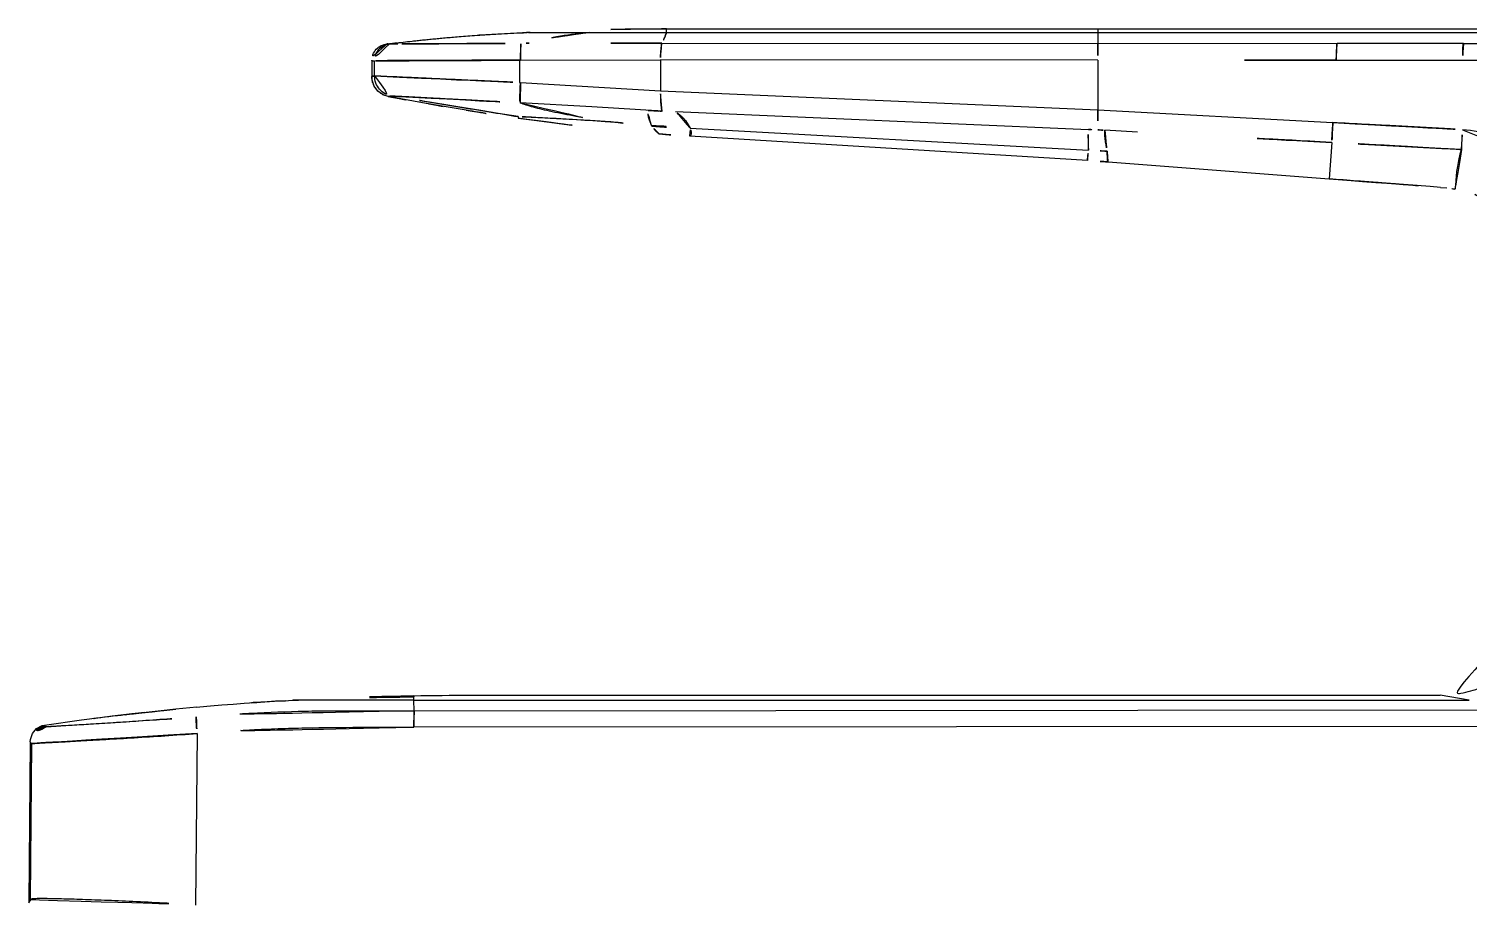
# Model space of a CAD drawing. Extents: x 16296660632 to 16296672714, y -37409619871 to -37409617455.
# Drawn here: x 16296671949.4 to 16296672034.2, y -37409617780.4 to -37409617728.9 of the extents above; entities that cross this region are included whole.
import ezdxf

# ---------------------------------------------------------------- set-up
doc = ezdxf.new("R2010")
doc.units = 0
doc.header["$LTSCALE"] = 10
doc.header["$MEASUREMENT"] = 0
doc.layers.get('0').update_dxf_attribs({"linetype": 'CONTINUOUS'})

msp = doc.modelspace()

# ---------------------------------------------------------------- linework, layer by layer
at = {"color": 7, "linetype": 'Continuous'}
for p, q in [((16296671970.91296, -37409617729.710953), (16296671970.98348, -37409617729.702423)), ((16296671971.049471, -37409617729.69455), (16296671970.913731, -37409617729.710831)), ((16296671970.92046, -37409617729.709923), (16296671970.98348, -37409617729.702423)), ((16296671970.98348, -37409617729.702423), (16296671971.128481, -37409617729.685028)), ((16296671971.300739, -37409617729.664627), (16296671971.420219, -37409617729.650642)), ((16296671971.420219, -37409617729.650642), (16296671971.54315, -37409617729.636414)), ((16296671971.54315, -37409617729.636414), (16296671971.670679, -37409617729.621803)), ((16296671971.670679, -37409617729.621803), (16296671971.80418, -37409617729.606667)), ((16296671971.80418, -37409617729.606667), (16296671971.94474, -37409617729.59095)), ((16296671971.94474, -37409617729.59095), (16296671972.017481, -37409617729.582893)), ((16296671972.017509, -37409617729.582893), (16296671972.0917, -37409617729.57473)), ((16296671975.084299, -37409617729.293259), (16296671975.21353, -37409617729.283272)), ((16296671975.213539, -37409617729.283272), (16296671975.346319, -37409617729.273193)), ((16296671977.74485, -37409617729.126511), (16296671977.931231, -37409617729.118088)), ((16296671978.41605, -37409617729.098381), (16296671978.50865, -37409617729.094971)), ((16296671978.47702, -37409617729.096138), (16296671978.69902, -37409617729.088173)), ((16296671978.71855, -37409617729.086678), (16296671978.67737, -37409617729.088921)), ((16296671978.847811, -37409617729.08252), (16296671978.69902, -37409617729.088173)), ((16296671978.71859, -37409617729.087463), (16296671978.7183, -37409617729.087471)), ((16296671978.79505, -37409617729.082542), (16296671978.71855, -37409617729.086678)), ((16296671978.8955, -37409617729.082497), (16296671978.71974, -37409617729.088028)), ((16296671978.847679, -37409617729.079727), (16296671978.79505, -37409617729.082542)), ((16296671978.79505, -37409617729.082542), (16296671978.81922, -37409617729.082527)), ((16296671978.81922, -37409617729.082527), (16296671978.84783, -37409617729.08252)), ((16296671978.895321, -37409617729.077187), (16296671978.847679, -37409617729.079727)), ((16296671978.847969, -37409617729.08252), (16296671978.89389, -37409617729.082497)), ((16296671978.8955, -37409617729.082497), (16296671982.397579, -37409617729.082481)), ((16296671982.397579, -37409617729.082481), (16296672059.88308, -37409617729.082527)), ((16296671986.624821, -37409617728.864243), (16296671986.83153, -37409617728.86396)), ((16296671986.77766, -37409617728.864014), (16296671986.624821, -37409617728.864243)), ((16296671986.83007, -37409617728.86396), (16296671986.77766, -37409617728.864014)), ((16296671986.778999, -37409617728.864014), (16296671986.903931, -37409617728.86393)), ((16296671986.88368, -37409617728.863937), (16296671986.83007, -37409617728.86396)), ((16296671986.930861, -37409617728.86393), (16296671986.88368, -37409617728.863937)), ((16296671986.934879, -37409617728.86393), (16296671986.930861, -37409617728.86393)), ((16296671986.93486, -37409617729.082481), (16296671986.934879, -37409617728.86393)), ((16296671986.934879, -37409617728.863922), (16296672059.879999, -37409617728.86393)), ((16296672012.341631, -37409617729.08252), (16296672012.34164, -37409617729.721046)), ((16296672012.34164, -37409617728.86393), (16296672012.34164, -37409617729.082527)), ((16296671970.45109, -37409617729.762489), (16296671970.52318, -37409617729.756126)), ((16296671970.4785, -37409617729.759491), (16296671970.45153, -37409617729.762444)), ((16296671970.45154, -37409617729.762444), (16296671970.4785, -37409617729.759491)), ((16296671970.525379, -37409617729.754387), (16296671970.4785, -37409617729.759491)), ((16296671970.52318, -37409617729.756126), (16296671970.582581, -37409617729.75135)), ((16296671970.525379, -37409617729.754379), (16296671970.61327, -37409617729.744781)), ((16296671970.61327, -37409617729.744781), (16296671970.687731, -37409617729.736549)), ((16296671970.687731, -37409617729.736549), (16296671970.74485, -37409617729.730141)), ((16296671970.74485, -37409617729.730141), (16296671970.806511, -37409617729.723129)), ((16296671970.806511, -37409617729.723129), (16296671970.86904, -37409617729.715927)), ((16296671970.86904, -37409617729.715927), (16296671970.92046, -37409617729.709923)), ((16296671986.650961, -37409617729.723083), (16296672012.34157, -37409617729.710808)), ((16296672012.34164, -37409617729.71994), (16296672026.43659, -37409617729.725456)), ((16296672033.883789, -37409617729.72831), (16296672026.436609, -37409617729.725082)), ((16296672033.88378, -37409617729.728233), (16296672059.88765, -37409617729.737038)), ((16296671969.560419, -37409617730.756508), (16296671969.728849, -37409617730.743103)), ((16296671969.560419, -37409617730.756508), (16296671969.560419, -37409617731.674583)), ((16296671969.728849, -37409617731.645363), (16296671969.728849, -37409617730.743103)), ((16296671978.264441, -37409617730.707603), (16296671978.32394, -37409617730.70697)), ((16296671978.264441, -37409617730.707603), (16296671978.264441, -37409617732.032112)), ((16296671978.32394, -37409617730.70697), (16296671986.57044, -37409617730.69899)), ((16296671986.57136, -37409617730.69899), (16296671986.57135, -37409617732.518547)), ((16296672012.341631, -37409617730.706978), (16296671986.57136, -37409617730.69899)), ((16296672012.341631, -37409617730.706978), (16296672012.341619, -37409617733.645798)), ((16296672026.390369, -37409617730.712563), (16296672033.83696, -37409617730.716011)), ((16296672033.83696, -37409617730.717056), (16296672059.879169, -37409617730.727417)), ((16296671969.578779, -37409617731.883331), (16296671969.560471, -37409617731.684486)), ((16296671969.70046, -37409617732.23674), (16296671969.578779, -37409617731.883331)), ((16296671969.92519, -37409617732.536034), (16296671969.70046, -37409617732.23674)), ((16296671978.264441, -37409617732.032112), (16296671978.32391, -37409617732.035683)), ((16296671978.32391, -37409617732.035683), (16296671986.572269, -37409617732.518593)), ((16296671970.230209, -37409617732.751106), (16296671969.92519, -37409617732.536034)), ((16296671970.532181, -37409617732.852707), (16296671970.230209, -37409617732.751106)), ((16296671970.532261, -37409617732.85273), (16296671970.53215, -37409617732.852676)), ((16296671970.53215, -37409617732.852676), (16296671970.733891, -37409617732.891617)), ((16296671972.76388, -37409617733.267609), (16296671970.532261, -37409617732.85273)), ((16296671986.57135, -37409617732.518547), (16296672012.341619, -37409617733.645798)), ((16296671975.12307, -37409617733.668297), (16296671972.76388, -37409617733.267609)), ((16296671978.308969, -37409617733.227608), (16296671978.30772, -37409617733.224487)), ((16296671982.52359, -37409617733.471451), (16296671978.30895, -37409617733.227913)), ((16296671986.666639, -37409617733.71022), (16296671982.52359, -37409617733.471451)), ((16296671987.458759, -37409617733.74456), (16296672011.791889, -37409617734.800262)), ((16296672012.34164, -37409617733.645798), (16296672026.19743, -37409617734.395027)), ((16296671978.194401, -37409617734.042236), (16296671978.182011, -37409617734.130402)), ((16296671986.068411, -37409617734.608383), (16296671986.046329, -37409617734.567131)), ((16296671988.324249, -37409617734.72699), (16296672011.78994, -37409617736.010483)), ((16296672011.741819, -37409617736.629066), (16296671988.29567, -37409617735.193237)), ((16296672014.679159, -37409617734.949203), (16296672012.746161, -37409617734.844933)), ((16296672026.131229, -37409617735.56517), (16296672025.966591, -37409617737.711121)), ((16296672012.94083, -37409617736.711769), (16296672025.966591, -37409617737.711082)), ((16296672025.966591, -37409617737.711121), (16296672028.0555, -37409617737.872543)), ((16296672032.53966, -37409617738.214828), (16296672032.89562, -37409617738.246613)), ((16296671964.30127, -37409617768.481079), (16296671964.64992, -37409617768.462799)), ((16296671964.64983, -37409617768.462799), (16296671964.89946, -37409617768.449364)), ((16296671964.89938, -37409617768.449364), (16296671965.164761, -37409617768.4347)), ((16296671965.235479, -37409617768.430763), (16296671965.16477, -37409617768.4347)), ((16296671965.16477, -37409617768.4347), (16296671965.235689, -37409617768.434837)), ((16296671965.235689, -37409617768.434837), (16296671965.16493, -37409617768.43811)), ((16296671972.04867, -37409617768.434837), (16296671965.235689, -37409617768.434837)), ((16296671972.04414, -37409617768.180412), (16296671972.045259, -37409617768.244034)), ((16296671972.04867, -37409617768.434853), (16296671972.045231, -37409617768.244034)), ((16296671972.063749, -37409617769.060623), (16296671972.04867, -37409617768.434837)), ((16296671998.68569, -37409617768.151016), (16296672000.22484, -37409617768.15097)), ((16296672000.22484, -37409617768.15097), (16296672016.069031, -37409617768.151077)), ((16296672000.22484, -37409617768.15097), (16296672016.069031, -37409617768.151077)), ((16296672016.069031, -37409617768.151077), (16296672027.59481, -37409617768.151016)), ((16296672027.59481, -37409617768.151016), (16296672032.50687, -37409617768.151016)), ((16296672034.213779, -37409617768.434891), (16296672032.506821, -37409617768.151016)), ((16296671956.19219, -37409617769.161598), (16296671956.670389, -37409617769.110786)), ((16296671956.67004, -37409617769.110832), (16296671957.31675, -37409617769.042358)), ((16296671957.31657, -37409617769.042381), (16296671958.02339, -37409617768.968964)), ((16296671959.263161, -37409617768.848091), (16296671958.02342, -37409617768.968964)), ((16296671972.063919, -37409617769.063477), (16296672036.01605, -37409617769.018784)), ((16296671950.14193, -37409617769.943604), (16296671950.28709, -37409617769.910339)), ((16296671950.297819, -37409617769.938927), (16296671950.28709, -37409617769.910339)), ((16296671950.33568, -37409617770.001999), (16296671950.31214, -37409617769.995361)), ((16296671959.268021, -37409617770.407066), (16296671959.180941, -37409617780.52433)), ((16296672035.994381, -37409617769.994019), (16296671972.0413, -37409617770.038879)), ((16296671949.4373, -37409617770.893417), (16296671949.354349, -37409617780.396698)), ((16296671949.41396, -37409617780.291237), (16296671949.495211, -37409617770.980461)), ((16296671949.447969, -37409617770.918747), (16296671949.437321, -37409617770.890266)), ((16296671949.459379, -37409617780.190086), (16296671949.53853, -37409617770.993958)), ((16296671949.49522, -37409617770.980461), (16296671949.478729, -37409617770.972618)), ((16296671949.53853, -37409617770.993958), (16296671949.495211, -37409617770.980461)), ((16296671949.354349, -37409617780.396729), (16296671949.38084, -37409617780.3508)), ((16296671949.38084, -37409617780.3508), (16296671949.41395, -37409617780.291321))]:
    msp.add_line(p, q, dxfattribs=at)
for points in [[(16296671971.128481, -37409617729.685028), (16296671971.184891, -37409617729.678307), (16296671971.300739, -37409617729.664627)], [(16296671972.091681, -37409617729.57473), (16296671972.16717, -37409617729.566483), (16296671972.243811, -37409617729.558167), (16296671972.321501, -37409617729.549797), (16296671972.400221, -37409617729.541389), (16296671972.479931, -37409617729.532928), (16296671972.560619, -37409617729.524437), (16296671972.642281, -37409617729.515907), (16296671972.724899, -37409617729.507347), (16296671972.808439, -37409617729.498772), (16296671972.892891, -37409617729.490173), (16296671972.978239, -37409617729.481552), (16296671973.06447, -37409617729.472923), (16296671973.15155, -37409617729.464279), (16296671973.239479, -37409617729.455643), (16296671973.32823, -37409617729.446999), (16296671973.417789, -37409617729.438362), (16296671973.508129, -37409617729.429741), (16296671973.59926, -37409617729.42112), (16296671973.69133, -37409617729.412514), (16296671973.784599, -37409617729.403877), (16296671973.879299, -37409617729.395203), (16296671973.975691, -37409617729.386467), (16296671974.074011, -37409617729.37767), (16296671974.1745, -37409617729.368767), (16296671974.27742, -37409617729.359787), (16296671974.38302, -37409617729.350677), (16296671974.49151, -37409617729.341454), (16296671974.60313, -37409617729.332077), (16296671974.718081, -37409617729.322571), (16296671974.836571, -37409617729.312927)], [(16296671974.83658, -37409617729.312927), (16296671974.95866, -37409617729.303146), (16296671975.08432, -37409617729.293259)], [(16296671975.34631, -37409617729.273193), (16296671975.482651, -37409617729.263062), (16296671975.62253, -37409617729.252876)], [(16296671975.62254, -37409617729.252876), (16296671975.765909, -37409617729.242668), (16296671975.912729, -37409617729.232452)], [(16296671975.91271, -37409617729.23246), (16296671976.06291, -37409617729.222267), (16296671976.216431, -37409617729.21212), (16296671976.37327, -37409617729.202026), (16296671976.53368, -37409617729.192017), (16296671976.69758, -37409617729.182098), (16296671976.864811, -37409617729.172318), (16296671977.035179, -37409617729.162689), (16296671977.208469, -37409617729.153267), (16296671977.384489, -37409617729.144089), (16296671977.563181, -37409617729.135162), (16296671977.744829, -37409617729.126511)], [(16296671977.931219, -37409617729.118088), (16296671978.11384, -37409617729.110291), (16296671978.28093, -37409617729.103554), (16296671978.41604, -37409617729.098381)], [(16296672032.53966, -37409617738.214828), (16296672031.92404, -37409617738.167099), (16296672030.09174, -37409617738.029411), (16296672028.0555, -37409617737.872543)], [(16296671959.263161, -37409617768.848091), (16296671959.426479, -37409617768.833069), (16296671960.059971, -37409617768.776711), (16296671960.727779, -37409617768.720673), (16296671961.400471, -37409617768.667793), (16296671962.048441, -37409617768.620277), (16296671962.669889, -37409617768.577873), (16296671963.256639, -37409617768.540657), (16296671963.80447, -37409617768.508362), (16296671964.30127, -37409617768.481079)], [(16296671950.28709, -37409617769.910339), (16296671952.45129, -37409617769.603996), (16296671954.465191, -37409617769.353851), (16296671956.19219, -37409617769.161598)], [(16296671949.437321, -37409617770.890266), (16296671949.446819, -37409617770.761223), (16296671949.56741, -37409617770.405731), (16296671949.81045, -37409617770.119843), (16296671950.14193, -37409617769.943604)]]:
    msp.add_lwpolyline(points, dxfattribs=at)
for centre, radius, start, end in [((16296671980.90431, -37409617794.80069), 65.748965, 91.9040554, 98.37606849), ((16296671986.935551, -37409617880.531883), 151.66796, 90.11736981, 93.03882978), ((16296671982.67514, -37409617827.202408), 98.198465, 96.87896633, 97.07318224), ((16296671978.861309, -37409617803.904579), 74.187036, 90.01693887, 90.38861338), ((16296671984.833799, -37409621539.082809), 3809.369982, 89.972679245, 90.090158423), ((16296671970.546021, -37409617730.756554), 0.985598, 177.78581381, 179.99737721), ((16296671970.76885, -37409617731.67318), 1.208436, 180.53593184, 195.10594153), ((16296671970.755989, -37409617731.676567), 1.195135, 195.11002457, 203.44096959), ((16296671970.764811, -37409617731.672081), 1.20502, 203.46959765, 214.4178219), ((16296671970.758829, -37409617731.675941), 1.197902, 214.42733952, 222.48582975), ((16296671970.76412, -37409617731.670433), 1.205521, 222.50903059, 233.83880102), ((16296671970.75695, -37409617731.67981), 1.19372, 233.85103841, 241.47398413), ((16296671970.76375, -37409617731.665627), 1.209422, 241.51192416, 258.96020044), ((16296671999.01895, -37409617585.837837), 149.749327, 259.11243393, 259.96577353), ((16296671999.022289, -37409617585.818916), 149.768541, 259.96577353, 260.81777005), ((16296671999.020041, -37409617585.832176), 149.755092, 260.81777005, 262.0015275), ((16296671989.815941, -37409617646.78936), 86.987142, 267.38044692, 268.44722752), ((16296671999.02368, -37409617585.799583), 149.787881, 262.00185216, 265.20169014), ((16296672015.93235, -37409617384.864906), 350.97695, 264.66858828, 265.11525531), ((16296671990.90798, -37409617659.322243), 75.401774, 266.30278829, 268.02071234), ((16296671991.191059, -37409617658.68856), 76.092452, 266.14027344, 267.84082233), ((16296671986.133369, -37409617735.632736), 2.370725, 22.46116062, 23.72099436), ((16296671993.185789, -37409617655.340439), 80.002406, 265.20201684, 266.49562466), ((16296672007.04587, -37409617814.245529), 78.378758, 85.71997897, 86.52989981), ((16296672006.97403, -37409617814.48436), 78.001144, 85.61215722, 86.49551559), ((16296672032.135321, -37409617745.110764), 6.906125, 79.65676877, 83.67946754), ((16296672032.126329, -37409617745.192734), 6.988386, 63.42468554, 79.70923864), ((16296671971.12973, -37409617896.984337), 128.684544, 92.96552744, 95.29100414), ((16296671971.12322, -37409617896.868469), 128.568496, 92.6562046, 92.95347718), ((16296671975.32688, -37409617950.177109), 182.026296, 91.03332455, 93.17806003), ((16296671974.0009, -37409617959.633209), 191.399175, 90.58544007, 92.62481318), ((16296671971.09506, -37409617896.662804), 128.361152, 95.84484408, 99.31586274), ((16296671950.44796, -37409617770.92765), 1.000029, 98.63352222, 179.49029699), ((16296671950.478729, -37409617770.981438), 1.000043, 99.3536275, 179.49466911), ((16296671950.495239, -37409617770.98925), 1.000062, 99.4162933, 179.49641757), ((16296671950.53862, -37409617771.002693), 1.000052, 99.51934641, 179.49947738)]:
    msp.add_arc(centre, radius, start, end, dxfattribs=at)
for points, knots in [([(16296671982.397591, -37409617729.082481), (16296671981.82235, -37409617729.111977), (16296671980.62089, -37409617729.259689), (16296671979.44536, -37409617729.54248), (16296671978.839319, -37409617729.717552)], [0, 0, 0, 0, 0.477286474, 1, 1, 1, 1]), ([(16296671986.935169, -37409617729.082451), (16296671986.93519, -37409617729.093399), (16296671986.93038, -37409617729.120102), (16296671986.908689, -37409617729.190933), (16296671986.856741, -37409617729.31192), (16296671986.76709, -37409617729.495689), (16296671986.69356, -37409617729.634811), (16296671986.65127, -37409617729.713257)], [0, 0, 0, 0, 0.047314487, 0.11604863, 0.320264379, 0.614834529, 1, 1, 1, 1]), ([(16296671970.45104, -37409617729.762497), (16296671970.338169, -37409617729.774918), (16296671970.10705, -37409617729.841347), (16296671969.813339, -37409617730.058113), (16296671969.6161, -37409617730.366829), (16296671969.56559, -37409617730.60379), (16296671969.561159, -37409617730.718468)], [0, 0, 0, 0, 0.240631715, 0.498236862, 0.75679849, 1, 1, 1, 1]), ([(16296671970.606649, -37409617729.750557), (16296671970.491529, -37409617729.764702), (16296671970.25647, -37409617729.836487), (16296671969.96217, -37409617730.064903), (16296671969.771441, -37409617730.384949), (16296671969.728861, -37409617730.627068), (16296671969.728849, -37409617730.743103)], [0, 0, 0, 0, 0.241567989, 0.499931128, 0.758336205, 1, 1, 1, 1]), ([(16296671970.58329, -37409617729.751266), (16296671970.586821, -37409617729.750954), (16296671970.591709, -37409617729.750473), (16296671970.596609, -37409617729.750313), (16296671970.59798, -37409617729.750298)], [0, 0, 0, 0, 0.722108963, 1, 1, 1, 1]), ([(16296671970.606649, -37409617729.750557), (16296671970.62845, -37409617729.752403), (16296671970.698021, -37409617729.752228), (16296671970.84029, -37409617729.753906), (16296671971.058479, -37409617729.753479), (16296671971.229019, -37409617729.753258), (16296671971.326691, -37409617729.753036)], [0, 0, 0, 0, 0.091153504, 0.289408466, 0.593089923, 1, 1, 1, 1]), ([(16296671971.32666, -37409617729.753052), (16296671972.27281, -37409617729.751007), (16296671973.88446, -37409617729.746262), (16296671975.856701, -37409617729.73671), (16296671977.25437, -37409617729.728287), (16296671977.986521, -37409617729.721931), (16296671978.35808, -37409617729.719254)], [0, 0, 0, 0, 0.403677146, 0.687613135, 0.841470184, 1, 1, 1, 1]), ([(16296671978.32395, -37409617730.707031), (16296671978.32292, -37409617730.595177), (16296671978.32279, -37409617730.378571), (16296671978.327339, -37409617730.119263), (16296671978.33497, -37409617729.9384), (16296671978.34115, -37409617729.838821), (16296671978.3484, -37409617729.768806), (16296671978.354019, -37409617729.732117), (16296671978.35808, -37409617729.719254)], [0, 0, 0, 0, 0.339174673, 0.656780077, 0.78623467, 0.888123119, 0.959065293, 1, 1, 1, 1]), ([(16296671986.60384, -37409617730.015343), (16296671986.604321, -37409617730.064659), (16296671986.60368, -37409617730.141327), (16296671986.59479, -37409617730.246277), (16296671986.58354, -37409617730.331284), (16296671986.57279, -37409617730.419746), (16296671986.56546, -37409617730.542778), (16296671986.567659, -37409617730.636238), (16296671986.570141, -37409617730.698914)], [0, 0, 0, 0, 0.215903459, 0.335285879, 0.460842, 0.591270895, 0.725397841, 1, 1, 1, 1]), ([(16296671986.60384, -37409617730.015343), (16296671986.606951, -37409617729.979973), (16296671986.61323, -37409617729.916039), (16296671986.62405, -37409617729.831093), (16296671986.635571, -37409617729.768883), (16296671986.644831, -37409617729.735023), (16296671986.650961, -37409617729.723083)], [0, 0, 0, 0, 0.358914862, 0.649365483, 0.864242202, 1, 1, 1, 1]), ([(16296672012.34164, -37409617729.71994), (16296672012.342279, -37409617729.758179), (16296672012.341009, -37409617729.870934), (16296672012.341829, -37409617730.085136), (16296672012.341721, -37409617730.376984), (16296672012.34128, -37409617730.594299), (16296672012.34096, -37409617730.710136)], [0, 0, 0, 0, 0.115860486, 0.341570802, 0.649037978, 1, 1, 1, 1]), ([(16296672026.390329, -37409617730.710091), (16296672026.39044, -37409617730.596184), (16296672026.392281, -37409617730.429916), (16296672026.39809, -37409617730.216278), (16296672026.403589, -37409617730.075249), (16296672026.410231, -37409617729.952812), (16296672026.417419, -37409617729.852737), (16296672026.425659, -37409617729.779381), (16296672026.431709, -37409617729.739403), (16296672026.43656, -37409617729.725143)], [0, 0, 0, 0, 0.346224484, 0.505261802, 0.649571505, 0.775151778, 0.878015427, 0.954218778, 1, 1, 1, 1]), ([(16296672033.88378, -37409617729.728233), (16296672033.87891, -37409617729.741669), (16296672033.87248, -37409617729.7798), (16296672033.864, -37409617729.850693), (16296672033.856541, -37409617729.949051), (16296672033.84977, -37409617730.071442), (16296672033.844271, -37409617730.214203), (16296672033.83865, -37409617730.431648), (16296672033.837009, -37409617730.601067), (16296672033.83696, -37409617730.717056)], [0, 0, 0, 0, 0.04326459, 0.11611952, 0.21657372, 0.341564945, 0.48720464, 0.648935966, 1, 1, 1, 1]), ([(16296671978.264441, -37409617730.707603), (16296671977.71229, -37409617730.712891), (16296671976.63224, -37409617730.720703), (16296671975.06719, -37409617730.72995), (16296671973.62854, -37409617730.736504), (16296671972.36631, -37409617730.741051), (16296671971.44508, -37409617730.743767), (16296671970.82855, -37409617730.745216), (16296671970.46641, -37409617730.746109), (16296671970.17592, -37409617730.746407), (16296671969.95936, -37409617730.746819), (16296671969.81867, -37409617730.74482), (16296671969.750111, -37409617730.745148), (16296671969.728849, -37409617730.743103)], [0, 0, 0, 0, 0.194070478, 0.379606087, 0.550066687, 0.699709837, 0.823236974, 0.873846462, 0.916398468, 0.950513533, 0.975950447, 0.992492278, 1, 1, 1, 1]), ([(16296671969.560419, -37409617731.674583), (16296671969.560419, -37409617731.675484), (16296671969.563789, -37409617731.673409), (16296671969.566561, -37409617731.67347), (16296671969.57399, -37409617731.671654), (16296671969.585751, -37409617731.669884), (16296671969.60433, -37409617731.666618), (16296671969.627979, -37409617731.662773), (16296671969.65704, -37409617731.657593), (16296671969.690849, -37409617731.650307), (16296671969.71558, -37409617731.644814), (16296671969.728849, -37409617731.645363)], [0, 0, 0, 0, 0.015696513, 0.035396041, 0.062844457, 0.141013383, 0.250272, 0.390702443, 0.562757257, 0.76713868, 1, 1, 1, 1]), ([(16296671969.728849, -37409617731.645332), (16296671969.967421, -37409617731.65712), (16296671970.47168, -37409617731.679024), (16296671971.32741, -37409617731.718491), (16296671972.370279, -37409617731.765663), (16296671973.632339, -37409617731.822983), (16296671974.802349, -37409617731.875977), (16296671975.81448, -37409617731.921753), (16296671976.615761, -37409617731.95787), (16296671977.29612, -37409617731.987473), (16296671977.8477, -37409617732.012154), (16296671978.12537, -37409617732.024368), (16296671978.264441, -37409617732.032097)], [0, 0, 0, 0, 0.083867797, 0.177215642, 0.300774063, 0.450404184, 0.620793161, 0.711993251, 0.806136785, 0.902416747, 0.951096223, 1, 1, 1, 1]), ([(16296671969.728849, -37409617731.645332), (16296671969.728939, -37409617731.786263), (16296671969.779711, -37409617732.070671), (16296671969.999029, -37409617732.442146), (16296671970.33251, -37409617732.715813), (16296671970.605801, -37409617732.809517), (16296671970.74507, -37409617732.831169)], [0, 0, 0, 0, 0.249999759, 0.499998475, 0.74998566, 1, 1, 1, 1]), ([(16296671978.32386, -37409617732.035843), (16296671978.31584, -37409617732.172119), (16296671978.305559, -37409617732.375153), (16296671978.296329, -37409617732.639137), (16296671978.292179, -37409617732.81823), (16296671978.29141, -37409617732.970367), (16296671978.2931, -37409617733.088737), (16296671978.29833, -37409617733.16938), (16296671978.3029, -37409617733.210907), (16296671978.307711, -37409617733.224487)], [0, 0, 0, 0, 0.344093677, 0.512352112, 0.665823091, 0.795512665, 0.895968735, 0.963705953, 1, 1, 1, 1]), ([(16296671970.745081, -37409617732.831177), (16296671970.72941, -37409617732.830093), (16296671970.698879, -37409617732.834877), (16296671970.656521, -37409617732.839943), (16296671970.619659, -37409617732.843941), (16296671970.58976, -37409617732.846817), (16296671970.56637, -37409617732.8489), (16296671970.549299, -37409617732.85099), (16296671970.53863, -37409617732.85141), (16296671970.53359, -37409617732.852959), (16296671970.532181, -37409617732.852707)], [0, 0, 0, 0, 0.220191617, 0.42829248, 0.599741294, 0.739564006, 0.849234221, 0.929236026, 0.97987631, 1, 1, 1, 1]), ([(16296671970.74507, -37409617732.831169), (16296671970.768829, -37409617732.833366), (16296671970.836849, -37409617732.837402), (16296671970.9685, -37409617732.844849), (16296671971.1604, -37409617732.854233), (16296671971.542509, -37409617732.872887), (16296671972.174219, -37409617732.906113), (16296671973.098181, -37409617732.955612), (16296671974.21644, -37409617733.013161), (16296671975.4886, -37409617733.080254), (16296671976.87011, -37409617733.154388), (16296671977.82337, -37409617733.20002), (16296671978.308969, -37409617733.227608)], [0, 0, 0, 0, 0.009449564, 0.026981347, 0.052232844, 0.085545881, 0.178505757, 0.302782003, 0.452029717, 0.622008469, 0.807355776, 1, 1, 1, 1]), ([(16296671978.19441, -37409617734.042236), (16296671977.623131, -37409617733.948799), (16296671976.45277, -37409617733.75103), (16296671974.645639, -37409617733.458717), (16296671972.735609, -37409617733.137154), (16296671971.421921, -37409617732.93721), (16296671970.74505, -37409617732.831169)], [0, 0, 0, 0, 0.230098133, 0.471808638, 0.727665015, 1, 1, 1, 1]), ([(16296671986.666639, -37409617733.71022), (16296671986.653111, -37409617733.696327), (16296671986.631981, -37409617733.650124), (16296671986.61409, -37409617733.563118), (16296671986.60272, -37409617733.443687), (16296671986.58765, -37409617733.296379), (16296671986.574141, -37409617733.124336), (16296671986.57316, -37409617732.933037), (16296671986.574499, -37409617732.729027), (16296671986.57292, -37409617732.589363), (16296671986.572281, -37409617732.518417)], [0, 0, 0, 0, 0.048319924, 0.122122643, 0.222098911, 0.346606941, 0.491487469, 0.651867385, 0.823217263, 1, 1, 1, 1]), ([(16296671978.308981, -37409617733.227608), (16296671978.4226, -37409617733.277184), (16296671978.679159, -37409617733.371986), (16296671979.10865, -37409617733.500107), (16296671979.617729, -37409617733.629333), (16296671980.45323, -37409617733.816383), (16296671981.695419, -37409617734.054749), (16296671982.744301, -37409617734.231522), (16296671983.32049, -37409617734.323471)], [0, 0, 0, 0, 0.072378625, 0.159461076, 0.261617097, 0.378979082, 0.659321958, 1, 1, 1, 1]), ([(16296671986.045851, -37409617734.567093), (16296671986.01689, -37409617734.507957), (16296671985.977579, -37409617734.413673), (16296671985.92564, -37409617734.283257), (16296671985.883961, -37409617734.176849), (16296671985.848459, -37409617734.063438), (16296671985.821079, -37409617733.898804), (16296671985.82906, -37409617733.77092), (16296671985.840349, -37409617733.685608)], [0, 0, 0, 0, 0.214698467, 0.332671981, 0.457829967, 0.587279859, 0.719406112, 1, 1, 1, 1]), ([(16296671985.840349, -37409617733.685608), (16296671985.911619, -37409617733.688873), (16296671986.01845, -37409617733.693642), (16296671986.160761, -37409617733.699661), (16296671986.26712, -37409617733.703934), (16296671986.37302, -37409617733.707893), (16296671986.46088, -37409617733.710693), (16296671986.53043, -37409617733.712677), (16296671986.581751, -37409617733.713387), (16296671986.62694, -37409617733.714409), (16296671986.655519, -37409617733.713051), (16296671986.666639, -37409617733.710152)], [0, 0, 0, 0, 0.258800072, 0.387891643, 0.516665382, 0.644945378, 0.772322501, 0.835487179, 0.897395606, 0.958311797, 1, 1, 1, 1]), ([(16296671988.303801, -37409617734.679031), (16296671988.27479, -37409617734.614761), (16296671988.224319, -37409617734.513496), (16296671988.134501, -37409617734.380493), (16296671988.04668, -37409617734.267197), (16296671987.939779, -37409617734.143639), (16296671987.80402, -37409617734.01754), (16296671987.675501, -37409617733.907997), (16296671987.56057, -37409617733.81263), (16296671987.494789, -37409617733.767036), (16296671987.458759, -37409617733.74456)], [0, 0, 0, 0, 0.165843997, 0.265119455, 0.376988474, 0.502894409, 0.648851339, 0.812168395, 0.90012553, 1, 1, 1, 1]), ([(16296672012.341631, -37409617733.645813), (16296672012.34182, -37409617733.781883), (16296672012.341539, -37409617734.174873), (16296672012.34115, -37409617734.567863), (16296672012.341869, -37409617734.824768)], [0, 0, 0, 0, 0.346243017, 1, 1, 1, 1]), ([(16296671983.32049, -37409617734.323471), (16296671982.676941, -37409617734.278053), (16296671981.53314, -37409617734.203362), (16296671980.032789, -37409617734.119141), (16296671979.053431, -37409617734.068916), (16296671978.48868, -37409617734.047234), (16296671978.280029, -37409617734.042236), (16296671978.194401, -37409617734.042236)], [0, 0, 0, 0, 0.376974486, 0.669753356, 0.87806756, 0.949966187, 1, 1, 1, 1]), ([(16296671986.49412, -37409617735.062492), (16296671986.49235, -37409617735.062347), (16296671986.48773, -37409617735.059532), (16296671986.479389, -37409617735.053833), (16296671986.46719, -37409617735.044243), (16296671986.44278, -37409617735.024521), (16296671986.40217, -37409617734.991287), (16296671986.34392, -37409617734.941566), (16296671986.277639, -37409617734.878014), (16296671986.181431, -37409617734.768021), (16296671986.11463, -37409617734.674301), (16296671986.068649, -37409617734.608398)], [0, 0, 0, 0, 0.008480255, 0.024732126, 0.049254649, 0.08237096, 0.175346005, 0.300531689, 0.449394229, 0.614924309, 1, 1, 1, 1]), ([(16296671988.29567, -37409617735.193237), (16296671988.30249, -37409617735.193657), (16296671988.318899, -37409617735.187973), (16296671988.334789, -37409617735.162422), (16296671988.35453, -37409617735.127609), (16296671988.3762, -37409617735.078239), (16296671988.388691, -37409617735.011368), (16296671988.379181, -37409617734.928848), (16296671988.354309, -37409617734.833252), (16296671988.3344, -37409617734.764297), (16296671988.324249, -37409617734.72699)], [0, 0, 0, 0, 0.04065364, 0.093699014, 0.173713954, 0.280935163, 0.412166473, 0.573166467, 0.770040746, 1, 1, 1, 1]), ([(16296672026.19743, -37409617734.394997), (16296672026.18549, -37409617734.528313), (16296672026.16551, -37409617734.77964), (16296672026.144279, -37409617735.120216), (16296672026.134001, -37409617735.376877), (16296672026.129681, -37409617735.515602), (16296672026.131229, -37409617735.565193)], [0, 0, 0, 0, 0.342515894, 0.645152613, 0.873057809, 1, 1, 1, 1]), ([(16296672026.19743, -37409617734.395073), (16296672026.834129, -37409617734.42923), (16296672027.789181, -37409617734.480476), (16296672029.062571, -37409617734.548737), (16296672030.01763, -37409617734.599907), (16296672030.97266, -37409617734.651077), (16296672031.76852, -37409617734.693863), (16296672032.405291, -37409617734.728012), (16296672032.88295, -37409617734.753883), (16296672033.360229, -37409617734.778358), (16296672033.67815, -37409617734.798477), (16296672033.83646, -37409617734.813248)], [0, 0, 0, 0, 0.25002661, 0.375040534, 0.500055005, 0.625067728, 0.750076112, 0.812585517, 0.875120385, 0.937652215, 1, 1, 1, 1]), ([(16296672011.78994, -37409617736.010483), (16296672011.78371, -37409617735.929428), (16296672011.77438, -37409617735.753899), (16296672011.76338, -37409617735.470863), (16296672011.76268, -37409617735.148079), (16296672011.77916, -37409617734.92025), (16296672011.791889, -37409617734.80027)], [0, 0, 0, 0, 0.201256051, 0.435115023, 0.701273958, 1, 1, 1, 1]), ([(16296672012.341869, -37409617734.824768), (16296672012.443069, -37409617734.830368), (16296672012.57777, -37409617734.83831), (16296672012.712601, -37409617734.843727), (16296672012.746161, -37409617734.844933)], [0, 0, 0, 0, 0.751132506, 1, 1, 1, 1]), ([(16296672012.74608, -37409617734.846733), (16296672012.748791, -37409617734.969902), (16296672012.755421, -37409617735.149986), (16296672012.77718, -37409617735.383003), (16296672012.80603, -37409617735.589844), (16296672012.847031, -37409617735.822617), (16296672012.87788, -37409617736.00251), (16296672012.89447, -37409617736.085312)], [0, 0, 0, 0, 0.295849833, 0.432453766, 0.56179299, 0.797217138, 1, 1, 1, 1]), ([(16296672033.77306, -37409617735.978912), (16296672033.627741, -37409617735.966049), (16296672033.32296, -37409617735.948051), (16296672032.85774, -37409617735.924026), (16296672032.37822, -37409617735.898277), (16296672031.73772, -37409617735.864113), (16296672030.937201, -37409617735.82135), (16296672029.976151, -37409617735.770149), (16296672029.01474, -37409617735.718941), (16296672027.733061, -37409617735.650627), (16296672026.771919, -37409617735.59935), (16296672026.131229, -37409617735.56517)], [0, 0, 0, 0, 0.057188269, 0.119653229, 0.182620688, 0.245430336, 0.371085313, 0.496870676, 0.622697395, 0.748491003, 1, 1, 1, 1]), ([(16296672033.77277, -37409617735.978889), (16296672033.76996, -37409617735.958946), (16296672033.76757, -37409617735.908157), (16296672033.76733, -37409617735.817238), (16296672033.77087, -37409617735.697723), (16296672033.78083, -37409617735.491707), (16296672033.801861, -37409617735.193916), (16296672033.823999, -37409617734.945122), (16296672033.836941, -37409617734.813293)], [0, 0, 0, 0, 0.05169535, 0.130249375, 0.233571215, 0.358640581, 0.659861308, 1, 1, 1, 1]), ([(16296672033.83651, -37409617734.812698), (16296672034.442471, -37409617734.871689), (16296672035.64732, -37409617735.089119), (16296672037.3734, -37409617735.711594), (16296672038.97419, -37409617736.608727), (16296672039.92852, -37409617737.37648), (16296672040.36969, -37409617737.796471)], [0, 0, 0, 0, 0.249944469, 0.49991575, 0.749933892, 1, 1, 1, 1]), ([(16296672011.741819, -37409617736.629066), (16296672011.737749, -37409617736.628822), (16296672011.732189, -37409617736.611191), (16296672011.73143, -37409617736.584557), (16296672011.7318, -37409617736.533989), (16296672011.736589, -37409617736.467056), (16296672011.74452, -37409617736.379799), (16296672011.761539, -37409617736.225563), (16296672011.77774, -37409617736.100288), (16296672011.78994, -37409617736.010468)], [0, 0, 0, 0, 0.019628472, 0.066917922, 0.144695821, 0.253434205, 0.393287081, 0.564318827, 1, 1, 1, 1]), ([(16296672012.89447, -37409617736.085312), (16296672012.895691, -37409617736.134102), (16296672012.898251, -37409617736.225197), (16296672012.902809, -37409617736.35218), (16296672012.90766, -37409617736.459557), (16296672012.912849, -37409617736.547943), (16296672012.9182, -37409617736.615784), (16296672012.92454, -37409617736.666924), (16296672012.93004, -37409617736.693947), (16296672012.93655, -37409617736.711502), (16296672012.94083, -37409617736.711769)], [0, 0, 0, 0, 0.23204069, 0.433327474, 0.603840828, 0.743591903, 0.85265812, 0.931200932, 0.979609715, 1, 1, 1, 1]), ([(16296672033.77257, -37409617735.978844), (16296672033.72014, -37409617736.154701), (16296672033.633909, -37409617736.486572), (16296672033.544741, -37409617736.956299), (16296672033.49036, -37409617737.358971), (16296672033.460369, -37409617737.692871), (16296672033.443319, -37409617737.955399), (16296672033.43181, -37409617738.128693), (16296672033.41622, -37409617738.229172), (16296672033.406099, -37409617738.272003), (16296672033.396219, -37409617738.296539), (16296672033.389151, -37409617738.309753), (16296672033.38007, -37409617738.317383), (16296672033.37476, -37409617738.316757)], [0, 0, 0, 0, 0.230918839, 0.431012712, 0.601291039, 0.741996681, 0.852733111, 0.93240761, 0.960367866, 0.980530787, 0.987788985, 0.993277756, 1, 1, 1, 1]), ([(16296672025.98073, -37409617737.712196), (16296672026.5273, -37409617737.75415), (16296672027.62038, -37409617737.838837), (16296672029.260019, -37409617737.965767), (16296672030.89971, -37409617738.092003), (16296672031.993259, -37409617738.170677), (16296672032.53966, -37409617738.214828)], [0, 0, 0, 0, 0.249999861, 0.499999716, 0.749999769, 1, 1, 1, 1]), ([(16296672038.992729, -37409617762.084328), (16296672038.965611, -37409617762.490173), (16296672038.834539, -37409617763.298843), (16296672038.415199, -37409617764.452164), (16296672037.78738, -37409617765.507111), (16296672036.97365, -37409617766.426102), (16296672036.00242, -37409617767.176712), (16296672034.90793, -37409617767.73275), (16296672033.72921, -37409617768.074219), (16296672032.913589, -37409617768.151047), (16296672032.506849, -37409617768.151016)], [0, 0, 0, 0, 0.124990386, 0.250007151, 0.374998966, 0.499999922, 0.625000885, 0.749992687, 0.875009515, 1, 1, 1, 1]), ([(16296671972.04414, -37409617768.180412), (16296671974.26379, -37409617768.135727), (16296671978.70463, -37409617768.16082), (16296671985.36479, -37409617768.148628), (16296671992.02528, -37409617768.151657), (16296671996.465549, -37409617768.151123), (16296671998.68569, -37409617768.151016)], [0, 0, 0, 0, 0.24999679, 0.499998846, 0.749999127, 1, 1, 1, 1]), ([(16296671972.04867, -37409617768.434914), (16296671982.40885, -37409617768.434937), (16296672003.13055, -37409617768.430458), (16296672023.852249, -37409617768.435173), (16296672034.213779, -37409617768.434891)], [0, 0, 0, 0, 0.49996747, 1, 1, 1, 1]), ([(16296671950.37324, -37409617770.016441), (16296671950.395691, -37409617770.016083), (16296671950.461241, -37409617770.012123), (16296671950.59738, -37409617770.003807), (16296671950.81064, -37409617769.990997), (16296671951.255369, -37409617769.965118), (16296671951.99431, -37409617769.921661), (16296671953.077141, -37409617769.856407), (16296671954.390881, -37409617769.774147), (16296671955.889231, -37409617769.674896), (16296671957.517099, -37409617769.559067), (16296671958.639151, -37409617769.472198), (16296671959.211861, -37409617769.425873)], [0, 0, 0, 0, 0.007604995, 0.022230296, 0.046198604, 0.07995068, 0.17309853, 0.296876275, 0.447324089, 0.618875691, 0.805412842, 1, 1, 1, 1]), ([(16296671956.19418, -37409617769.161377), (16296671955.65892, -37409617769.218071), (16296671953.688511, -37409617769.437134), (16296671951.72262, -37409617769.702011), (16296671950.29781, -37409617769.938957)], [0, 0, 0, 0, 0.271483685, 1, 1, 1, 1]), ([(16296671959.211861, -37409617769.425873), (16296671959.21007, -37409617769.43808), (16296671959.210119, -37409617769.473251), (16296671959.211081, -37409617769.540443), (16296671959.215269, -37409617769.6362), (16296671959.22451, -37409617769.81102), (16296671959.241819, -37409617770.070892), (16296671959.25852, -37409617770.289833), (16296671959.268021, -37409617770.407066)], [0, 0, 0, 0, 0.037650697, 0.106797908, 0.205354486, 0.329968056, 0.641088367, 1, 1, 1, 1]), ([(16296671972.064159, -37409617769.060623), (16296671970.99227, -37409617769.060997), (16296671969.38447, -37409617769.064308), (16296671967.24078, -37409617769.061996), (16296671965.09726, -37409617769.087753), (16296671962.419279, -37409617769.193947), (16296671960.280251, -37409617769.339172), (16296671959.211861, -37409617769.425873)], [0, 0, 0, 0, 0.250011669, 0.375010093, 0.499999277, 0.749987276, 1, 1, 1, 1]), ([(16296671972.041241, -37409617770.038849), (16296671972.04126, -37409617769.924522), (16296671972.042219, -37409617769.710327), (16296671972.04673, -37409617769.422943), (16296671972.052259, -37409617769.226067), (16296671972.058649, -37409617769.115189), (16296671972.06163, -37409617769.077393), (16296671972.063919, -37409617769.063477)], [0, 0, 0, 0, 0.351463527, 0.658414482, 0.883653021, 0.956646576, 1, 1, 1, 1]), ([(16296671959.268021, -37409617770.407066), (16296671958.637621, -37409617770.45269), (16296671957.40233, -37409617770.537979), (16296671955.60989, -37409617770.65213), (16296671954.19397, -37409617770.736366), (16296671953.148569, -37409617770.796097), (16296671952.447149, -37409617770.835342), (16296671951.810419, -37409617770.870323), (16296671951.24415, -37409617770.901001), (16296671950.75362, -37409617770.927338), (16296671950.343309, -37409617770.949226), (16296671950.053329, -37409617770.964981), (16296671949.86429, -37409617770.975754), (16296671949.75551, -37409617770.982498), (16296671949.669241, -37409617770.987762), (16296671949.605339, -37409617770.992477), (16296671949.5646, -37409617770.993423), (16296671949.54443, -37409617770.995453), (16296671949.53853, -37409617770.993958)], [0, 0, 0, 0, 0.194528687, 0.381096329, 0.552782686, 0.631083113, 0.703370481, 0.768997149, 0.8273498, 0.87790793, 0.920188492, 0.953815036, 0.967283177, 0.978469628, 0.987350194, 0.993908476, 0.998128599, 1, 1, 1, 1]), ([(16296671972.0413, -37409617770.038879), (16296671970.97608, -37409617770.039421), (16296671968.845619, -37409617770.034042), (16296671966.182409, -37409617770.054588), (16296671964.05258, -37409617770.112831), (16296671961.924101, -37409617770.208878), (16296671960.329809, -37409617770.320702), (16296671959.268021, -37409617770.407066)], [0, 0, 0, 0, 0.249990474, 0.49999291, 0.624992038, 0.749991954, 1, 1, 1, 1]), ([(16296671949.478729, -37409617770.972618), (16296671949.47538, -37409617770.968323), (16296671949.46319, -37409617770.951569), (16296671949.45332, -37409617770.93306), (16296671949.447969, -37409617770.918747)], [0, 0, 0, 0, 0.262949861, 1, 1, 1, 1]), ([(16296671949.41396, -37409617780.291237), (16296671949.4179, -37409617780.284058), (16296671949.434879, -37409617780.251198), (16296671949.449129, -37409617780.217003), (16296671949.459379, -37409617780.190086)], [0, 0, 0, 0, 0.221521147, 1, 1, 1, 1]), ([(16296671949.459379, -37409617780.190086), (16296671949.462549, -37409617780.183067), (16296671949.48435, -37409617780.171967), (16296671949.525311, -37409617780.162323), (16296671949.59004, -37409617780.153542), (16296671949.676121, -37409617780.147018), (16296671949.784861, -37409617780.142273), (16296671949.973539, -37409617780.138237), (16296671950.26306, -37409617780.138603), (16296671950.672649, -37409617780.144737), (16296671951.16243, -37409617780.156059), (16296671951.727921, -37409617780.17189), (16296671952.36392, -37409617780.191643), (16296671953.064671, -37409617780.215286), (16296671954.109329, -37409617780.253059), (16296671955.524561, -37409617780.310638), (16296671957.316389, -37409617780.399841), (16296671958.55101, -37409617780.478409), (16296671959.180941, -37409617780.524399)], [0, 0, 0, 0, 0.002371378, 0.006758013, 0.013373718, 0.022262323, 0.03343212, 0.046868926, 0.080411548, 0.122604043, 0.173068501, 0.231332068, 0.296877629, 0.369091468, 0.447329648, 0.618909869, 0.805425855, 1, 1, 1, 1])]:
    msp.add_open_spline(points, degree=3, knots=knots, dxfattribs=at)
for points in [[(16296671970.59798, -37409617729.750298), (16296671970.60087, -37409617729.750252), (16296671970.60376, -37409617729.75032), (16296671970.60664, -37409617729.750557)], [(16296672026.390369, -37409617730.712563), (16296672021.70746, -37409617730.708878), (16296672017.024549, -37409617730.710114), (16296672012.34164, -37409617730.710114)], [(16296672011.791889, -37409617734.800262), (16296672011.97505, -37409617734.810669), (16296672012.158369, -37409617734.818077), (16296672012.34166, -37409617734.825623)], [(16296672026.131229, -37409617735.565193), (16296672022.313801, -37409617735.361191), (16296672018.49659, -37409617735.153183), (16296672014.679159, -37409617734.949203)], [(16296671950.29781, -37409617769.938957), (16296671950.300211, -37409617769.958366), (16296671950.30682, -37409617769.977524), (16296671950.3162, -37409617769.99469)], [(16296671950.37324, -37409617770.016441), (16296671950.359541, -37409617770.011353), (16296671950.344971, -37409617770.008614), (16296671950.331619, -37409617770.00267)]]:
    msp.add_open_spline(points, degree=3, dxfattribs=at)

doc.saveas('drawing.dxf')
